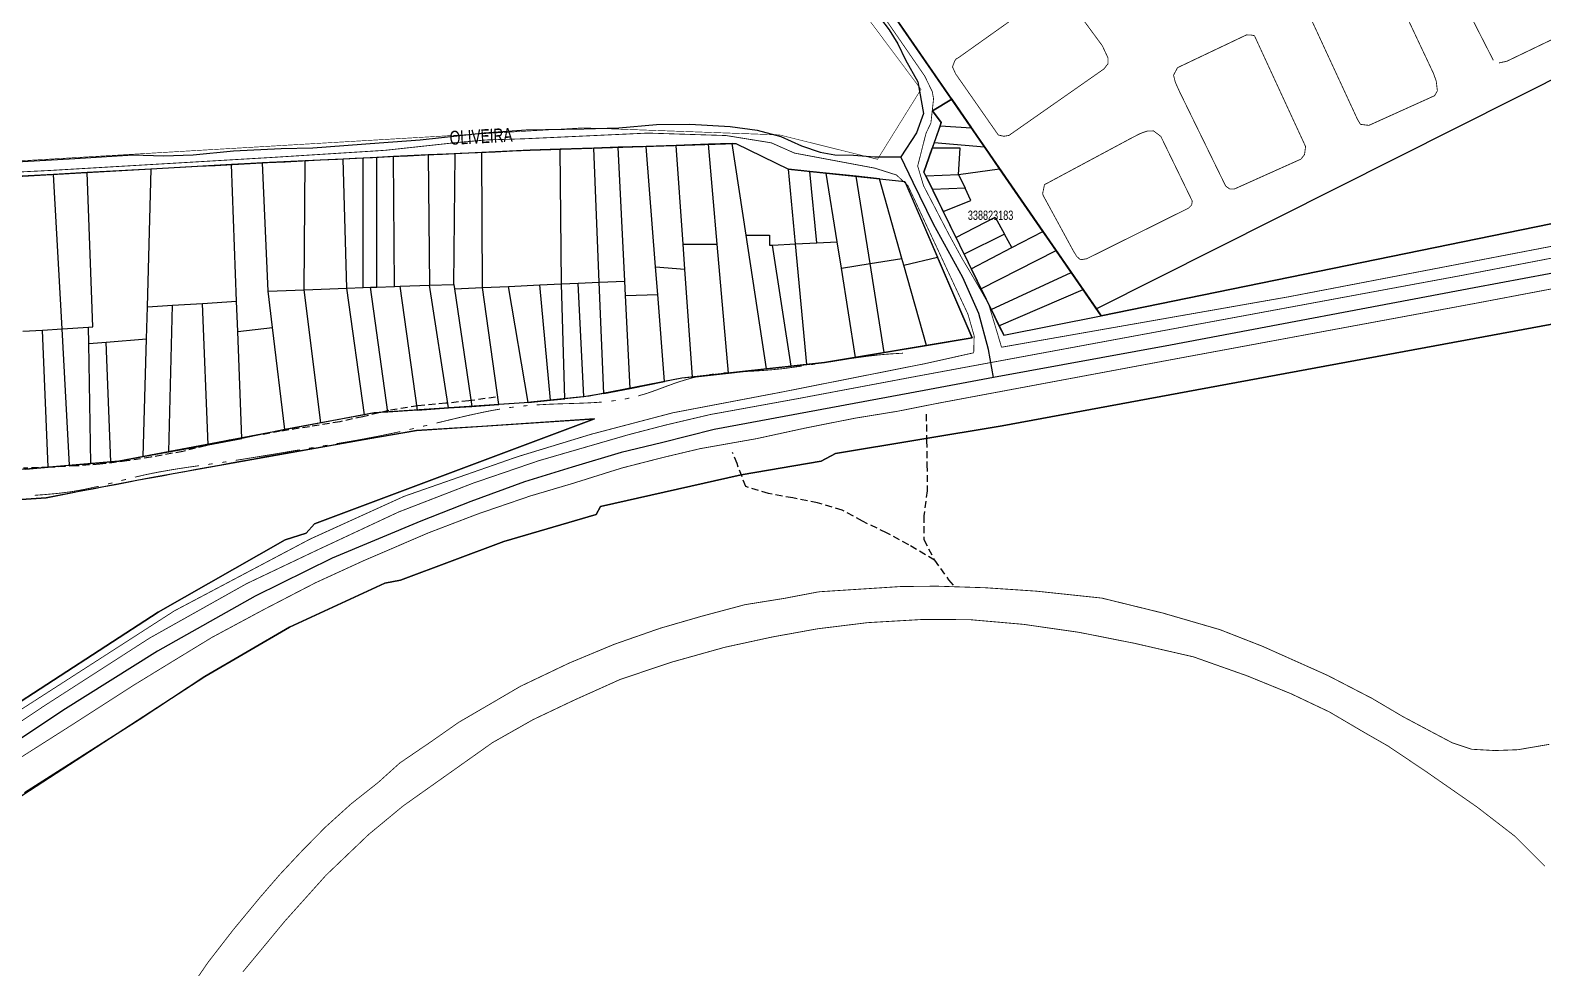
# Model space of a CAD drawing. Extents: x 204256 to 207861, y 4845615 to 4848347.
# Drawn here: x 206092 to 206417.8, y 4847430 to 4847632 of the extents above; entities that cross this region are included whole.
import ezdxf
from ezdxf.enums import TextEntityAlignment as Align

# ---------------------------------------------------------------- set-up
doc = ezdxf.new("R2010")
doc.units = 0
doc.header["$LTSCALE"] = 1.5
doc.header["$MEASUREMENT"] = 0
for name, pattern in [('PHANTOMX2', [5, 2.5, -0.5, 0.5, -0.5, 0.5, -0.5]), ('TRACO_05', [11, 7, -1, 0.5, -1, 0.5, -1]), ('TRACO_15', [3, 2, -1]), ('TRACO_25', [8, 3, -1, 1, -1, 1, -1])]:
    doc.linetypes.add(name, pattern=pattern)
for name, color, linetype in [('CD-MALHA-LOTES', 40, 'CONTINUOUS'), ('CD_TXT_QUADRA', 7, 'CONTINUOUS'), ('HD-VALAS-DRENOS', 170, 'TRACO_05'), ('LM-LIM-SETOR-FISCAL', 7, 'CONTINUOUS'), ('RU-QUADRAS', 210, 'CONTINUOUS'), ('SV-CAMINHO-TRILHA', 20, 'CONTINUOUS'), ('SV-EIXO-ROD-ESTR', 7, 'CONTINUOUS'), ('SV-EIXO-RUA-N-PAV', 6, 'CONTINUOUS'), ('SV-RUA-NAO-PAV-S-GUIA-C-GUIA', 7, 'PHANTOMX2'), ('SV-RUA-PAVIM-S-GUIA-C-GUIA', 7, 'CONTINUOUS'), ('SV-TXT-RUA-N-PAV-S-GUIA-C-GUIA', 7, 'CONTINUOUS')]:
    doc.layers.add(name, color=color, linetype=linetype)
doc.styles.add('ARIAL', font='ARIAL.TTF')
doc.linetypes.add('Limite', pattern='A,20,-3,[130,ltypeshp.shx,S=6.35,R=0,X=0,Y=0],-3,20', length=46)

msp = doc.modelspace()

# ---------------------------------------------------------------- linework, layer by layer
at = {"layer": 'CD-MALHA-LOTES', "linetype": 'Continuous'}
msp.add_line((206566.7, 4847695.26), (206321.62, 4847571.99), dxfattribs=at)
for points in [[(206617.9, 4847721.02), (206617.75, 4847721.33), (206549.11, 4847865.22), (206400.16, 4847762.91), (206257.91, 4847664.35), (206321.62, 4847571.99)], [(206321.62, 4847571.99), (206322.64, 4847570.5), (206500.54, 4847606.87), (206638.98, 4847676.27), (206621.88, 4847712.55)]]:
    msp.add_lwpolyline(points, dxfattribs=at)
at = {"layer": 'CD-MALHA-LOTES'}
for points in [[(206287.95, 4847611.39), (206288.21, 4847612.14), (206286.34, 4847614.68), (206290.47, 4847617.15), (206294.73, 4847610.96)], [(206287.95, 4847611.39), (206286.7, 4847607.8)], [(206287.95, 4847611.39), (206294.73, 4847610.96)], [(206297.54, 4847606.89), (206294.73, 4847610.96)], [(206206.16, 4847606.39), (206199.68, 4847606.18), (206189.3, 4847605.69)], [(206213.38, 4847606.63), (206206.16, 4847606.39)], [(206206.41, 4847577.35), (206206.16, 4847606.39)], [(206218.67, 4847606.8), (206213.38, 4847606.63)], [(206214.58, 4847577.72), (206213.38, 4847606.63)], [(206224.65, 4847607), (206218.67, 4847606.8)], [(206220.07, 4847577.97), (206218.67, 4847606.8)], [(206231.12, 4847607.21), (206224.65, 4847607)], [(206226.69, 4847581.03), (206224.65, 4847607)], [(206238.1, 4847607.44), (206231.12, 4847607.21)], [(206232.62, 4847585.94), (206231.12, 4847607.21)], [(206243.2, 4847607.6), (206238.1, 4847607.44)], [(206239.97, 4847585.94), (206238.1, 4847607.44)], [(206243.2, 4847607.6), (206244.01, 4847607.63), (206255.34, 4847602.09)], [(206246.19, 4847587.87), (206243.2, 4847607.6)], [(206284.87, 4847600.65), (206284.48, 4847601.46), (206286.27, 4847606.59)], [(206286.7, 4847607.8), (206286.27, 4847606.59)], [(206291.95, 4847600.92), (206292.28, 4847606.59), (206286.27, 4847606.59)], [(206286.7, 4847607.8), (206297.54, 4847606.89)], [(206300.79, 4847602.18), (206297.54, 4847606.89)], [(206135.38, 4847603.08), (206118.08, 4847602.12)], [(206142.02, 4847603.43), (206139.56, 4847603.31), (206135.38, 4847603.08)], [(206136.48, 4847573.63), (206135.38, 4847603.08)], [(206151.23, 4847603.87), (206142.02, 4847603.43)], [(206143.27, 4847575.83), (206142.02, 4847603.43)], [(206150.99, 4847576.11), (206151.23, 4847603.87)], [(206159.39, 4847604.26), (206151.23, 4847603.87)], [(206163.75, 4847604.47), (206159.39, 4847604.26)], [(206160.19, 4847576.44), (206159.39, 4847604.26)], [(206166.64, 4847604.61), (206163.75, 4847604.47)], [(206163.75, 4847576.57), (206163.75, 4847604.47)], [(206170.25, 4847604.78), (206166.64, 4847604.61)], [(206166.64, 4847576.67), (206166.64, 4847604.61)], [(206177.72, 4847605.14), (206170.25, 4847604.78)], [(206170.5, 4847576.81), (206170.25, 4847604.78)], [(206183.52, 4847605.41), (206177.72, 4847605.14)], [(206177.72, 4847605.14), (206178, 4847577.08)], [(206183.27, 4847577.27), (206183.52, 4847605.41)], [(206189.3, 4847605.69), (206183.52, 4847605.41)], [(206189.43, 4847576.58), (206189.3, 4847605.69)], [(206097.05, 4847600.95), (206088.87, 4847600.49)], [(206104.31, 4847601.35), (206097.05, 4847600.95)], [(206098.88, 4847567.69), (206097.05, 4847600.95)], [(206118.08, 4847602.12), (206104.31, 4847601.35)], [(206104.57, 4847568.05), (206105.53, 4847568.11), (206104.31, 4847601.35)], [(206117.25, 4847572.44), (206118.08, 4847602.12)], [(206259.92, 4847601.61), (206255.34, 4847602.09)], [(206256.83, 4847585.98), (206255.34, 4847602.09)], [(206263.46, 4847601.23), (206259.92, 4847601.61)], [(206261.39, 4847586.2), (206259.92, 4847601.61)], [(206269.92, 4847600.55), (206263.46, 4847601.23)], [(206265.81, 4847586.42), (206263.46, 4847601.23)], [(206274.91, 4847600.02), (206269.92, 4847600.55)], [(206272.89, 4847581.77), (206269.92, 4847600.55)], [(206274.91, 4847600.02), (206280.4, 4847599.44), (206287.41, 4847583.11)], [(206279.74, 4847582.86), (206274.91, 4847600.02)], [(206284.87, 4847600.65), (206291.95, 4847600.92)], [(206284.87, 4847600.65), (206286.31, 4847597.7)], [(206291.95, 4847600.92), (206300.79, 4847602.18)], [(206291.95, 4847600.92), (206293.35, 4847598)], [(206310.11, 4847588.67), (206300.79, 4847602.18)], [(206293.35, 4847598), (206286.31, 4847597.7)], [(206286.31, 4847597.7), (206288.62, 4847592.97)], [(206288.62, 4847592.97), (206294.62, 4847595.31), (206293.35, 4847598)], [(206288.62, 4847592.97), (206291.34, 4847587.39)], [(206291.34, 4847587.39), (206299.83, 4847591.71), (206301.81, 4847588.09)], [(206250.56, 4847559.04), (206246.19, 4847587.87)], [(206246.19, 4847587.87), (206251.22, 4847587.87), (206251.22, 4847585.7), (206251.87, 4847585.73)], [(206291.34, 4847587.39), (206293.12, 4847583.75)], [(206301.81, 4847588.09), (206293.12, 4847583.75)], [(206303.4, 4847585.18), (206301.81, 4847588.09)], [(206303.4, 4847585.18), (206310.11, 4847588.67)], [(206312.93, 4847584.58), (206310.11, 4847588.67)], [(206233, 4847580.55), (206232.62, 4847585.94)], [(206232.62, 4847585.94), (206239.97, 4847585.94)], [(206242.38, 4847558.13), (206239.97, 4847585.94)], [(206251.87, 4847585.73), (206256.83, 4847585.98)], [(206255.92, 4847559.64), (206251.87, 4847585.73)], [(206256.83, 4847585.98), (206261.39, 4847586.2)], [(206259.24, 4847560), (206256.83, 4847585.98)], [(206261.39, 4847586.2), (206265.81, 4847586.42)], [(206266.7, 4847580.78), (206265.81, 4847586.42)], [(206293.12, 4847583.75), (206294.64, 4847580.63)], [(206294.64, 4847580.63), (206303.4, 4847585.18)], [(206296.77, 4847576.27), (206312.93, 4847584.58)], [(206316.21, 4847579.82), (206312.93, 4847584.58)], [(206227.16, 4847575.1), (206226.69, 4847581.03)], [(206226.69, 4847581.03), (206233, 4847580.55)], [(206234.65, 4847557.27), (206233, 4847580.55)], [(206266.7, 4847580.78), (206272.89, 4847581.77)], [(206269.75, 4847561.54), (206266.7, 4847580.78)], [(206272.89, 4847581.77), (206279.74, 4847582.86)], [(206275.92, 4847562.57), (206272.89, 4847581.77)], [(206280.15, 4847581.38), (206279.74, 4847582.86)], [(206280.15, 4847581.38), (206287.41, 4847583.11)], [(206285.01, 4847564.09), (206280.15, 4847581.38)], [(206285.01, 4847564.09), (206294.86, 4847565.73), (206287.41, 4847583.11)], [(206294.64, 4847580.63), (206296.77, 4847576.27)], [(206171.69, 4847576.86), (206178, 4847577.08)], [(206178, 4847577.08), (206183.27, 4847577.27)], [(206182.13, 4847550.63), (206178, 4847577.08)], [(206183.27, 4847577.27), (206183.41, 4847576.31)], [(206194.99, 4847576.83), (206201.79, 4847577.14)], [(206201.79, 4847577.14), (206206.41, 4847577.35)], [(206204.07, 4847552.31), (206201.79, 4847577.14)], [(206206.41, 4847577.35), (206210.03, 4847577.52)], [(206207.15, 4847552.62), (206206.41, 4847577.35)], [(206210.03, 4847577.52), (206214.58, 4847577.72)], [(206211.23, 4847553.05), (206210.03, 4847577.52)], [(206214.58, 4847577.72), (206220.07, 4847577.97)], [(206215.58, 4847553.78), (206214.58, 4847577.72)], [(206220.22, 4847574.86), (206220.07, 4847577.97)], [(206298.94, 4847571.82), (206316.21, 4847579.82)], [(206318.75, 4847576.14), (206316.21, 4847579.82)], [(206449.36, 4847574.52), (206443.02, 4847573), (206301.35, 4847546.81), (206265.46, 4847540.8), (206262.34, 4847539.14), (206245.12, 4847536.24), (206214.83, 4847529.39), (206213.91, 4847527.65), (206193.99, 4847521.84), (206171.78, 4847513.54), (206168.42, 4847512.91), (206147.88, 4847503.37), (206129.62, 4847492.8), (206115.51, 4847483.46), (206090.82, 4847467.7)], [(206143.27, 4847575.83), (206150.99, 4847576.11)], [(206144.22, 4847567.99), (206143.27, 4847575.83)], [(206150.99, 4847576.11), (206160.19, 4847576.44)], [(206154.6, 4847547.4), (206150.99, 4847576.11)], [(206160.19, 4847576.44), (206163.75, 4847576.57)], [(206163.99, 4847549.13), (206160.19, 4847576.44)], [(206163.75, 4847576.57), (206165.33, 4847576.63)], [(206165.33, 4847576.63), (206166.64, 4847576.67)], [(206169.06, 4847549.75), (206165.33, 4847576.63)], [(206166.64, 4847576.67), (206170.5, 4847576.81)], [(206170.5, 4847576.81), (206171.69, 4847576.86)], [(206175.4, 4847550.18), (206171.69, 4847576.86)], [(206183.41, 4847576.31), (206189.43, 4847576.58)], [(206183.41, 4847576.31), (206187.14, 4847550.96)], [(206189.43, 4847576.58), (206194.99, 4847576.83)], [(206192.93, 4847551.35), (206189.43, 4847576.58)], [(206199.25, 4847551.81), (206194.99, 4847576.83)], [(206220.22, 4847574.86), (206227.16, 4847575.1)], [(206221.19, 4847554.86), (206220.22, 4847574.86)], [(206228.63, 4847556.3), (206227.16, 4847575.1)], [(206296.77, 4847576.27), (206298.94, 4847571.82)], [(206300.64, 4847568.34), (206318.75, 4847576.14)], [(206300.64, 4847568.34), (206301.7, 4847566.34), (206322.64, 4847570.5), (206318.75, 4847576.14)], [(206117.05, 4847565.5), (206117.25, 4847572.44)], [(206117.25, 4847572.44), (206122.66, 4847572.78)], [(206121.91, 4847541.16), (206122.66, 4847572.78)], [(206122.66, 4847572.78), (206129.1, 4847573.17)], [(206129.1, 4847573.17), (206136.48, 4847573.63)], [(206130.36, 4847542.7), (206129.1, 4847573.17)], [(206136.72, 4847567.13), (206136.48, 4847573.63)], [(206298.94, 4847571.82), (206300.64, 4847568.34)], [(206090.41, 4847567.15), (206094.67, 4847567.42)], [(206094.67, 4847567.42), (206098.88, 4847567.69)], [(206095.9, 4847537.88), (206094.67, 4847567.42)], [(206098.88, 4847567.69), (206104.57, 4847568.05)], [(206100.49, 4847538.27), (206098.88, 4847567.69)], [(206104.62, 4847564.54), (206104.57, 4847568.05)], [(206136.72, 4847567.13), (206144.22, 4847567.99)], [(206146.88, 4847545.97), (206144.22, 4847567.99)], [(206104.62, 4847564.54), (206108.4, 4847564.83)], [(206105.05, 4847538.67), (206104.62, 4847564.54)], [(206108.4, 4847564.83), (206117.05, 4847565.5)], [(206109.4, 4847539.04), (206108.4, 4847564.83)], [(206116.34, 4847540.14), (206117.05, 4847565.5)], [(206137.58, 4847544.02), (206136.72, 4847567.13)], [(206275.92, 4847562.57), (206285.01, 4847564.09)], [(206259.24, 4847560), (206263.05, 4847560.43), (206269.75, 4847561.54)], [(206269.75, 4847561.54), (206275.92, 4847562.57)], [(206234.65, 4847557.27), (206242.38, 4847558.13)], [(206242.38, 4847558.13), (206250.56, 4847559.04)], [(206250.56, 4847559.04), (206255.92, 4847559.64)], [(206255.92, 4847559.64), (206259.24, 4847560)], [(206215.58, 4847553.78), (206221.19, 4847554.86)], [(206221.19, 4847554.86), (206228.63, 4847556.3)], [(206234.65, 4847557.27), (206232.37, 4847557.02), (206228.63, 4847556.3)], [(206182.13, 4847550.63), (206187.14, 4847550.96)], [(206187.14, 4847550.96), (206192.93, 4847551.35)], [(206199.25, 4847551.81), (206198.4, 4847551.72), (206192.93, 4847551.35)], [(206199.25, 4847551.81), (206204.07, 4847552.31)], [(206204.07, 4847552.31), (206207.15, 4847552.62)], [(206211.23, 4847553.05), (206207.15, 4847552.62)], [(206215.58, 4847553.78), (206211.23, 4847553.05)], [(206071.04, 4847475.08), (206074.4, 4847477.36), (206119.59, 4847506.65), (206146.95, 4847522.22), (206151.43, 4847523.64), (206153.26, 4847525.68), (206213.51, 4847548.26), (206189.28, 4847546.63), (206175.18, 4847545.77), (206117.98, 4847535.6), (206095.48, 4847531.3), (206050.5, 4847528.25), (206027.09, 4847530.69), (206025.92, 4847530.68)], [(206163.99, 4847549.13), (206154.6, 4847547.4)], [(206169.06, 4847549.75), (206166.11, 4847549.55), (206163.99, 4847549.13)], [(206175.4, 4847550.18), (206169.06, 4847549.75)], [(206175.4, 4847550.18), (206182.13, 4847550.63)], [(206146.88, 4847545.97), (206137.58, 4847544.02)], [(206154.6, 4847547.4), (206146.88, 4847545.97)], [(206121.91, 4847541.16), (206130.36, 4847542.7)], [(206130.36, 4847542.7), (206137.58, 4847544.02)], [(206095.9, 4847537.88), (206100.49, 4847538.27)], [(206100.49, 4847538.27), (206105.05, 4847538.67)], [(206105.05, 4847538.67), (206109.4, 4847539.04)], [(206109.4, 4847539.04), (206111.1, 4847539.19), (206116.34, 4847540.14)], [(206116.34, 4847540.14), (206121.91, 4847541.16)], [(206091.08, 4847537.46), (206095.9, 4847537.88)]]:
    msp.add_lwpolyline(points, dxfattribs=at)
at = {"layer": 'HD-VALAS-DRENOS', "const_width": 0.18}
for points in [[(206266.56, 4847560.96), (206266.09, 4847560.88)], [(206267.08, 4847561.04), (206266.56, 4847560.96)], [(206269.53, 4847561.4), (206267.08, 4847561.04)], [(206270.04, 4847561.47), (206269.53, 4847561.4)], [(206272.5, 4847561.8), (206270.04, 4847561.47)], [(206273.02, 4847561.86), (206272.5, 4847561.8)], [(206273.99, 4847561.97), (206273.02, 4847561.86)], [(206274.01, 4847561.98), (206273.99, 4847561.97)], [(206275.48, 4847562.13), (206274.01, 4847561.98)], [(206276, 4847562.17), (206275.48, 4847562.13)], [(206276.98, 4847562.25), (206276, 4847562.17)], [(206277, 4847562.26), (206276.98, 4847562.25)], [(206278.48, 4847562.35), (206277, 4847562.26)], [(206278.99, 4847562.38), (206278.48, 4847562.35)], [(206279.99, 4847562.43), (206278.99, 4847562.38)], [(206236.3, 4847557.49), (206235.33, 4847557.28)], [(206239.27, 4847557.95), (206238.28, 4847557.81)], [(206241.39, 4847558.18), (206241.25, 4847558.17)], [(206242.25, 4847558.25), (206241.39, 4847558.18)], [(206244.39, 4847558.39), (206244.25, 4847558.38)], [(206245.25, 4847558.44), (206244.39, 4847558.39)], [(206245.9, 4847558.47), (206245.25, 4847558.44)], [(206246.24, 4847558.49), (206245.9, 4847558.47)], [(206247.41, 4847558.55), (206246.24, 4847558.49)], [(206248.24, 4847558.6), (206247.41, 4847558.55)], [(206248.91, 4847558.64), (206248.24, 4847558.6)], [(206249.24, 4847558.66), (206248.91, 4847558.64)], [(206250.46, 4847558.75), (206249.24, 4847558.66)], [(206251.23, 4847558.82), (206250.46, 4847558.75)], [(206251.96, 4847558.88), (206251.23, 4847558.82)], [(206252.23, 4847558.91), (206251.96, 4847558.88)], [(206253.45, 4847559.03), (206252.23, 4847558.91)], [(206254.22, 4847559.12), (206253.45, 4847559.03)], [(206254.94, 4847559.21), (206254.22, 4847559.12)], [(206255.21, 4847559.25), (206254.94, 4847559.21)], [(206257.92, 4847559.61), (206255.21, 4847559.25)], [(206258.18, 4847559.65), (206257.92, 4847559.61)], [(206260.88, 4847560.06), (206260.16, 4847559.95)], [(206261.15, 4847560.1), (206260.88, 4847560.06)], [(206263.6, 4847560.49), (206263.12, 4847560.41)], [(206264.11, 4847560.57), (206263.6, 4847560.49)], [(206226.16, 4847554.24), (206224.9, 4847553.8)], [(206226.79, 4847554.47), (206226.16, 4847554.24)], [(206227.57, 4847554.75), (206226.79, 4847554.47)], [(206227.73, 4847554.81), (206227.57, 4847554.75)], [(206228.98, 4847555.28), (206227.73, 4847554.81)], [(206229.6, 4847555.5), (206228.98, 4847555.28)], [(206230.4, 4847555.8), (206229.6, 4847555.5)], [(206230.54, 4847555.85), (206230.4, 4847555.8)], [(206231.81, 4847556.29), (206230.54, 4847555.85)], [(206232.44, 4847556.48), (206231.81, 4847556.29)], [(206234.68, 4847557.14), (206232.44, 4847556.48)], [(206235.33, 4847557.28), (206234.68, 4847557.14)], [(206199.13, 4847551.13), (206198.13, 4847551.05)], [(206203.77, 4847551.43), (206201.12, 4847551.29)], [(206204.12, 4847551.44), (206203.77, 4847551.43)], [(206205.27, 4847551.49), (206204.12, 4847551.44)], [(206206.12, 4847551.52), (206205.27, 4847551.49)], [(206206.78, 4847551.54), (206206.12, 4847551.52)], [(206207.12, 4847551.55), (206206.78, 4847551.54)], [(206208.28, 4847551.58), (206207.12, 4847551.55)], [(206209.12, 4847551.61), (206208.28, 4847551.58)], [(206210.41, 4847551.65), (206209.12, 4847551.61)], [(206211.11, 4847551.68), (206210.41, 4847551.65)], [(206211.92, 4847551.71), (206211.11, 4847551.68)], [(206212.11, 4847551.72), (206211.92, 4847551.71)], [(206213.43, 4847551.79), (206212.11, 4847551.72)], [(206214.11, 4847551.83), (206213.43, 4847551.79)], [(206214.93, 4847551.89), (206214.11, 4847551.83)], [(206215.11, 4847551.9), (206214.93, 4847551.89)], [(206218.09, 4847552.24), (206217.1, 4847552.11)], [(206221.04, 4847552.76), (206220.06, 4847552.55)], [(206224.74, 4847553.75), (206222.98, 4847553.23)], [(206224.9, 4847553.8), (206224.74, 4847553.75)], [(206180.64, 4847547.65), (206179.51, 4847547.38)], [(206181.45, 4847547.85), (206180.64, 4847547.65)], [(206182.1, 4847548), (206181.45, 4847547.85)], [(206182.42, 4847548.08), (206182.1, 4847548)], [(206183.63, 4847548.37), (206182.42, 4847548.08)], [(206184.37, 4847548.55), (206183.63, 4847548.37)], [(206185.09, 4847548.72), (206184.37, 4847548.55)], [(206185.34, 4847548.78), (206185.09, 4847548.72)], [(206186.56, 4847549.06), (206185.34, 4847548.78)], [(206187.29, 4847549.22), (206186.56, 4847549.06)], [(206188.02, 4847549.38), (206187.29, 4847549.22)], [(206188.27, 4847549.43), (206188.02, 4847549.38)], [(206189.49, 4847549.7), (206188.27, 4847549.43)], [(206190.23, 4847549.84), (206189.49, 4847549.7)], [(206190.97, 4847549.99), (206190.23, 4847549.84)], [(206191.21, 4847550.04), (206190.97, 4847549.99)], [(206192.44, 4847550.26), (206191.21, 4847550.04)], [(206193.18, 4847550.38), (206192.44, 4847550.26)], [(206195.4, 4847550.73), (206195.15, 4847550.7)], [(206196.15, 4847550.82), (206195.4, 4847550.73)], [(206166.36, 4847544.43), (206163.88, 4847543.96)], [(206166.83, 4847544.52), (206166.36, 4847544.43)], [(206169.3, 4847545.02), (206166.83, 4847544.52)], [(206169.77, 4847545.12), (206169.3, 4847545.02)], [(206171.72, 4847545.54), (206169.77, 4847545.12)], [(206174.65, 4847546.21), (206173.67, 4847545.99)], [(206177.56, 4847546.91), (206176.59, 4847546.68)], [(206147.54, 4847541.19), (206146.13, 4847540.95)], [(206148.11, 4847541.29), (206147.54, 4847541.19)], [(206149.02, 4847541.44), (206148.11, 4847541.29)], [(206149.09, 4847541.45), (206149.02, 4847541.44)], [(206150.08, 4847541.62), (206149.09, 4847541.45)], [(206153.04, 4847542.11), (206152.05, 4847541.95)], [(206156, 4847542.6), (206155.01, 4847542.44)], [(206158.98, 4847543.1), (206157.97, 4847542.93)], [(206159.94, 4847543.26), (206158.98, 4847543.1)], [(206160.46, 4847543.35), (206159.94, 4847543.26)], [(206160.93, 4847543.43), (206160.46, 4847543.35)], [(206161.94, 4847543.61), (206160.93, 4847543.43)], [(206162.9, 4847543.78), (206161.94, 4847543.61)], [(206163.41, 4847543.87), (206162.9, 4847543.78)], [(206163.88, 4847543.96), (206163.41, 4847543.87)], [(206126.37, 4847537.91), (206125.73, 4847537.82)], [(206127.22, 4847538.03), (206126.37, 4847537.91)], [(206127.36, 4847538.05), (206127.22, 4847538.03)], [(206128.35, 4847538.19), (206127.36, 4847538.05)], [(206131.32, 4847538.61), (206130.33, 4847538.47)], [(206134.22, 4847539.03), (206133.3, 4847538.9)], [(206134.29, 4847539.04), (206134.22, 4847539.03)], [(206137.18, 4847539.49), (206136.26, 4847539.35)], [(206137.25, 4847539.5), (206137.18, 4847539.49)], [(206140.14, 4847539.96), (206137.25, 4847539.5)], [(206140.21, 4847539.97), (206140.14, 4847539.96)], [(206143.1, 4847540.45), (206140.21, 4847539.97)], [(206143.17, 4847540.46), (206143.1, 4847540.45)], [(206146.06, 4847540.94), (206143.17, 4847540.46)], [(206146.13, 4847540.95), (206146.06, 4847540.94)], [(206112.39, 4847535.18), (206111.66, 4847534.99)], [(206112.63, 4847535.24), (206112.39, 4847535.18)], [(206115.31, 4847535.89), (206114.57, 4847535.72)], [(206115.55, 4847535.95), (206115.31, 4847535.89)], [(206116.87, 4847536.25), (206115.55, 4847535.95)], [(206117.5, 4847536.38), (206116.87, 4847536.25)], [(206118.34, 4847536.56), (206117.5, 4847536.38)], [(206118.48, 4847536.58), (206118.34, 4847536.56)], [(206119.81, 4847536.84), (206118.48, 4847536.58)], [(206120.44, 4847536.95), (206119.81, 4847536.84)], [(206122.77, 4847537.36), (206120.44, 4847536.95)], [(206123.4, 4847537.46), (206122.77, 4847537.36)], [(206124.25, 4847537.59), (206123.4, 4847537.46)], [(206124.39, 4847537.61), (206124.25, 4847537.59)], [(206125.73, 4847537.82), (206124.39, 4847537.61)], [(206093.58, 4847531.85), (206092.97, 4847531.81)], [(206093.97, 4847531.88), (206093.58, 4847531.85)], [(206095.08, 4847531.96), (206093.97, 4847531.88)], [(206095.96, 4847532.04), (206095.08, 4847531.96)], [(206098.06, 4847532.23), (206095.96, 4847532.04)], [(206098.95, 4847532.34), (206098.06, 4847532.23)], [(206101.03, 4847532.61), (206098.95, 4847532.34)], [(206101.92, 4847532.77), (206101.03, 4847532.61)], [(206103.63, 4847533.07), (206101.92, 4847532.77)], [(206103.88, 4847533.13), (206103.63, 4847533.07)], [(206106.56, 4847533.71), (206103.88, 4847533.13)], [(206106.81, 4847533.78), (206106.56, 4847533.71)], [(206109.48, 4847534.43), (206108.76, 4847534.25)], [(206109.73, 4847534.5), (206109.48, 4847534.43)]]:
    msp.add_lwpolyline(points, dxfattribs=at)
at = {"layer": 'LM-LIM-SETOR-FISCAL', "linetype": 'Limite', "ltscale": 0.1, "const_width": 0.13, "flags": 128}
msp.add_lwpolyline([(204255.91, 4845774.54), (204446.84, 4845974), (204535.1, 4846039.96), (204560.77, 4846069.41), (204570.54, 4846097.54), (204632.4, 4846153.82), (204654.94, 4846153.05), (205078.23, 4846433.21), (204983.84, 4846565.04), (204273.38, 4846554.21), (204347.03, 4846594.12), (204378.32, 4846626.2), (204398.13, 4846660.67), (204526.98, 4846971.03), (204438.64, 4847114.19), (204402.08, 4847237.98), (204373.18, 4847447.79), (204373.2, 4847552.6), (204365.79, 4847552.5), (205446.22, 4847576.17), (205460.3, 4847496.97), (205556.14, 4847515.7), (205660.88, 4847539.89), (205654.63, 4847591.47), (205807.66, 4847598.84), (205876.3, 4847605.11), (205880.92, 4847594.37), (205947.96, 4847607.22), (205959.47, 4847609.16), (205968.56, 4847603.73), (205972.79, 4847599.34), (206017.95, 4847599.66), (206211.07, 4847610.99), (206253.35, 4847609.47), (206274.49, 4847604.21), (206283.85, 4847619.28), (206186.17, 4847750.07), (206524.96, 4848001.52), (206519.68, 4848013.26), (206960.49, 4848346.74), (206966.87, 4848336.83), (206987.16, 4848307.84), (207005.71, 4848281.99), (207017.4, 4848267.11), (206974.73, 4848235.13), (206955.48, 4848219.86), (206950.26, 4848216.07), (206955.58, 4848209.27), (206959.42, 4848202.77), (206982.67, 4848172.12), (206995.35, 4848155.22), (207005.92, 4848142.54), (207020.41, 4848120.82), (207031.95, 4848105.77), (207060.87, 4848065.4), (207066.5, 4848058.01), (207069.11, 4848053.33), (207069.26, 4848049.8), (207069.37, 4848045.04), (207075.04, 4848034.33), (207087.01, 4848019.05), (207090.77, 4848014.03), (207100.06, 4848001.48), (207111.59, 4847986.15), (207126.09, 4847965.9), (207130.37, 4847960.22), (207134.22, 4847955.66), (207145.03, 4847940.16), (207159.13, 4847921.36), (207169.47, 4847906.92), (207186.34, 4847883.83), (207193.03, 4847885.67), (207202.51, 4847892.47), (207242.67, 4847921.29), (207248.23, 4847915.4), (207260.72, 4847896.98), (207285.87, 4847860.83), (207310.76, 4847826.26), (207315.6, 4847819.35), (207328.91, 4847799.72), (207333.8, 4847793.43), (207340.01, 4847785.42), (207350.49, 4847771.92), (207365.1, 4847750.55), (207367.63, 4847745.51), (207368.81, 4847743.14), (207390.62, 4847713.26), (207400.06, 4847698.96), (207410.24, 4847685.38), (207427.79, 4847661.69), (207431.06, 4847656.73), (207440.44, 4847642.51), (207457.67, 4847619.01), (207463.75, 4847610.71), (207498.88, 4847562.81), (207506.17, 4847553.18), (207511.91, 4847545.61), (207531.85, 4847519.47), (207540.14, 4847507.78), (207556.36, 4847486.66), (207571.87, 4847465.34), (207564.83, 4847458.43), (207551.89, 4847445.71), (207534.74, 4847428.33), (207518.94, 4847409.14), (207499.11, 4847384.81), (207498.17, 4847383.65), (207496.47, 4847381.56), (207486.15, 4847368.88), (207482.26, 4847364.11), (207477.47, 4847358.01), (207465.6, 4847339.64), (207465.56, 4847339.57), (207453.37, 4847317.61), (207438.93, 4847286.56), (207430.8, 4847269.09), (207410.93, 4847225.64), (207406.21, 4847217.15), (207396.71, 4847200.13), (207391.02, 4847192.25), (207379.11, 4847175.75), (207360.52, 4847152.72), (207355.52, 4847146.52), (207336.47, 4847121.03), (207323.47, 4847103.64), (207318.06, 4847094.89), (207310.15, 4847082.08), (207305.19, 4847073.38), (207304.65, 4847072.43), (207303.79, 4847070.78), (207287.7, 4847039.93), (207271.61, 4847010.96), (207261.28, 4846991.91), (207237.73, 4846950.07), (207236, 4846947.01), (207246.02, 4846928.73), (207251.02, 4846918.92), (207261.83, 4846899.5), (207265.63, 4846893.3), (207284.85, 4846863.07), (207289.66, 4846855.66), (207307.47, 4846827.84), (207314.88, 4846816.63), (207320.06, 4846808.15), (207332.53, 4846791.25), (207339.11, 4846782.58), (207345.12, 4846773.87), (207348.76, 4846768.8), (207357.76, 4846756.36), (207363.08, 4846749.04), (207366.95, 4846743.73), (207375.37, 4846734.54), (207383.22, 4846728.41), (207384.7, 4846727.73), (207392.17, 4846724.3), (207394.9, 4846723.05), (207402.49, 4846720.73), (207417.51, 4846716.14), (207437.03, 4846709.56), (207455.89, 4846703.64), (207460.62, 4846701.8), (207464.4, 4846700.29), (207467.39, 4846699.09), (207481.11, 4846693.55), (207488.13, 4846690.92), (207492.95, 4846689.16), (207510.17, 4846679.84), (207529.47, 4846668.22), (207543.72, 4846659.45), (207561.49, 4846646.95), (207570.84, 4846639.98), (207577.05, 4846635.29), (207586.86, 4846628.1), (207606.11, 4846612.63), (207623.66, 4846599.69), (207639.45, 4846588.94), (207662.08, 4846572.67), (207671.27, 4846565.58), (207685.28, 4846561.61), (207697.24, 4846558.13), (207709.78, 4846554.65), (207731.23, 4846549.14), (207735.6, 4846547.91), (207745.02, 4846545.25), (207762.81, 4846541.24), (207775.65, 4846538.39), (207787.75, 4846535.54), (207783.77, 4846513.63), (207781.5, 4846502.37), (207779.56, 4846492.81), (207778.5, 4846480), (207783.13, 4846476.08), (207788.36, 4846474.34), (207788.71, 4846474.22), (207798.97, 4846471.45), (207842.08, 4846460.36), (207844.37, 4846459.93), (207847.21, 4846459.39), (207851.95, 4846457.87), (207854.6, 4846457.02), (207858.96, 4846455.96), (207860.74, 4846451.34), (207859.67, 4846437.09), (207856.83, 4846420), (207854.33, 4846403.63), (207846.53, 4846396.15), (207836.81, 4846356.4), (207833.21, 4846341.98), (207827.16, 4846317.88), (207806.6, 4846238.03), (207795.3, 4846194.29), (207792.57, 4846183.36), (207787.76, 4846165.39), (207754.01, 4846025.3), (207739.36, 4845961), (207739.21, 4845960.34), (207737.77, 4845953.31), (207733.28, 4845938.2), (207726.95, 4845910.14), (207723, 4845891.36), (207741.21, 4845886.65), (207760.55, 4845879.79), (207773.24, 4845875.33), (207781.18, 4845873.09), (207785.9, 4845871.77), (207797.77, 4845868.36), (207799.24, 4845867.93), (207814.84, 4845863.98), (207831.48, 4845857.74), (207850.72, 4845850.88), (207842.01, 4845830.09), (207833.57, 4845800.72), (207825.14, 4845777.91), (207814.83, 4845746.81), (207813.3, 4845742.3), (207812.54, 4845740.05), (207809.34, 4845729.53), (207804.2, 4845714.63), (207791.7, 4845677.75), (207783.5, 4845679.57), (207766.81, 4845685.02), (207754.43, 4845688.82), (207739.64, 4845691.3), (207722.13, 4845693.94), (207717.1, 4845694.68), (207690.08, 4845700.62), (207680.08, 4845702.89), (207670.03, 4845704.98), (207667.81, 4845700.16), (207660.99, 4845676.98), (207660.54, 4845673.8), (207657.39, 4845659.57), (207656.59, 4845656.53), (207655.95, 4845653.98), (207650.56, 4845639.59), (207647.27, 4845633.02), (207644.17, 4845622.85), (207641.37, 4845615.1), (207618.1, 4845615.4), (207601.33, 4845615.86), (207592.93, 4845615.82), (207543.69, 4845617.43), (207493.78, 4845618.83), (207471.28, 4845620.61), (207442.67, 4845621.38), (207409.05, 4845621.45), (207395.8, 4845621.64), (207345.61, 4845622.76), (207297.34, 4845623.66), (207294.87, 4845656.58), (207289.29, 4845728.51), (207262.54, 4845726.7), (207256.04, 4845726.92), (207223.17, 4845727.38), (207195.16, 4845729.67), (207135.61, 4845730.44), (207094.04, 4845731.93), (207071.52, 4845732.83), (207036.85, 4845734.18), (207004.87, 4845734.18), (206995.29, 4845734.45), (206955.41, 4845735.22), (205304.22, 4845806.54), (205065.89, 4845798.29), (204762.24, 4845774.02), (204255.91, 4845774.54)], close=True, dxfattribs=at)
at = {"layer": 'RU-QUADRAS', "color": 6, "linetype": 'Continuous'}
msp.add_lwpolyline([(206257.91, 4847664.35, -0.002029), (206549.11, 4847865.22), (206638.98, 4847676.27), (206500.54, 4847606.87), (206322.64, 4847570.5)], format="xyb", close=True, dxfattribs=at)
msp.add_lwpolyline([(206052.37, 4847442.54), (206129.62, 4847492.8), (206147.88, 4847503.37), (206168.42, 4847512.91), (206171.78, 4847513.54), (206193.99, 4847521.84), (206213.91, 4847527.65), (206214.83, 4847529.39), (206245.12, 4847536.24), (206262.34, 4847539.14), (206265.46, 4847540.8), (206301.35, 4847546.81), (206443.02, 4847573), (206510.64, 4847589.22), (206550.07, 4847605.81), (206652.06, 4847657.72), (206724.99, 4847499.17), (206756.72, 4847431.73), (206776.95, 4847390.13), (206919.83, 4847081.46), (206986.84, 4846938.37)], dxfattribs=at)
msp.add_lwpolyline([(206322.64, 4847570.5), (206290.47, 4847617.15), (206286.34, 4847614.68), (206288.21, 4847612.14), (206284.48, 4847601.46), (206301.7, 4847566.34)], close=True, dxfattribs=at)
for points in [[(206079.08, 4847599.94, -0.003981), (206199.68, 4847606.18), (206244.01, 4847607.63), (206255.34, 4847602.09), (206280.4, 4847599.44), (206294.86, 4847565.73), (206263.05, 4847560.43), (206232.37, 4847557.02), (206212.37, 4847553.16), (206198.4, 4847551.72), (206166.11, 4847549.55), (206111.1, 4847539.19), (206069.17, 4847535.57)], [(206050.5, 4847528.25), (206095.48, 4847531.3, -0.006438), (206175.18, 4847545.77), (206213.51, 4847548.26), (206153.26, 4847525.68), (206151.43, 4847523.64), (206146.95, 4847522.22), (206119.59, 4847506.65), (206074.4, 4847477.36)]]:
    msp.add_lwpolyline(points, format="xyb", dxfattribs=at)
at = {"layer": 'SV-CAMINHO-TRILHA', "linetype": 'TRACO_15', "ltscale": 0.5}
for points in [[(206192.25, 4847552.96), (206186.5, 4847552.16), (206181.51, 4847551.63), (206175.51, 4847551.09), (206169.27, 4847550.08), (206163.63, 4847548.74), (206158.69, 4847547.66), (206152.15, 4847546.6), (206145.86, 4847545.6), (206140.32, 4847544.61), (206134.88, 4847543.67), (206129.8, 4847542.49), (206124.86, 4847541.25), (206118.02, 4847540.04), (206112.83, 4847539.21), (206107.03, 4847538.51), (206101.88, 4847538.13), (206096.03, 4847537.84), (206090.58, 4847537.65)], [(206284.97, 4847549.29), (206285.06, 4847543.59), (206285.14, 4847538.43), (206285.18, 4847532.81), (206284.47, 4847527.38), (206284.45, 4847522.27), (206286.77, 4847517.86), (206289.8, 4847513.62), (206291.05, 4847512.11)], [(206286.77, 4847517.86), (206281.22, 4847521.11), (206276.42, 4847523.74), (206271.27, 4847526.22), (206266.88, 4847528.61), (206261.6, 4847530.18), (206256.22, 4847531.25), (206251, 4847532.17), (206246.12, 4847533.7), (206244.24, 4847538.63), (206243.26, 4847541.07)]]:
    msp.add_lwpolyline(points, dxfattribs=at)
at = {"layer": 'SV-EIXO-ROD-ESTR'}
msp.add_lwpolyline([(206462.19, 4847587.58), (206402.97, 4847576.53), (206337.57, 4847564.16), (206299.45, 4847557.16), (206284.54, 4847554.42), (206239.28, 4847546), (206227.96, 4847543.1), (206219.28, 4847541), (206208.75, 4847537.84), (206198.49, 4847534.68), (206186.91, 4847530.47), (206176.12, 4847526.26), (206157.04, 4847518.23), (206140.46, 4847510.07), (206119.4, 4847498.23), (206099.04, 4847485.42), (206081.89, 4847474.05)], dxfattribs=at)
at = {"layer": 'SV-EIXO-RUA-N-PAV'}
for points in [[(206185.4, 4847749), (206193.99, 4847739.68), (206204.11, 4847727.22), (206215.01, 4847714.24), (206228, 4847697.36), (206239.16, 4847681.26), (206248.76, 4847668.8), (206250.87, 4847665.82), (206255, 4847659.98), (206259.41, 4847653.49), (206268.55, 4847643.01), (206272.75, 4847637.65), (206277.02, 4847632.11), (206278.84, 4847629.1), (206280.49, 4847625.63), (206283.14, 4847620.91), (206284.36, 4847614.09), (206282.89, 4847609.94), (206279.51, 4847604.77)], [(206082.78, 4847603.28), (206101.6, 4847604.38), (206114.16, 4847605.16), (206120.74, 4847604.99), (206127.14, 4847605.18), (206135.8, 4847606.02), (206146.07, 4847606.54), (206152.86, 4847606.65), (206167.15, 4847607.76), (206175.99, 4847608.4), (206189.81, 4847609.91), (206198.8, 4847610.58), (206211.25, 4847610.81), (206218.81, 4847610.99), (206226.87, 4847611.74), (206234.09, 4847611.8), (206242.76, 4847611.28), (206248.54, 4847610.48), (206253.65, 4847609.11), (206258.12, 4847607.1), (206262.13, 4847605.74), (206265.32, 4847605.19), (206269.34, 4847605.1), (206273.93, 4847604.73), (206279.51, 4847604.77)], [(206299.45, 4847557.16), (206298.36, 4847563.25), (206296.29, 4847570.97), (206292.88, 4847578.76), (206286.55, 4847590.21), (206282.16, 4847599.23), (206279.51, 4847604.77)]]:
    msp.add_lwpolyline(points, dxfattribs=at)
at = {"layer": 'SV-RUA-NAO-PAV-S-GUIA-C-GUIA', "linetype": 'TRACO_25', "const_width": 0.18, "flags": 128}
for points in [[(206301.2, 4847563.72), (206299.71, 4847568.71), (206298.44, 4847572.95), (206296.79, 4847575.89), (206294.68, 4847579.51), (206292.67, 4847582.89), (206289.79, 4847588.16), (206284.41, 4847598.51), (206283.14, 4847602.76), (206284.93, 4847609.81), (206285.99, 4847612.03), (206286.56, 4847617.26), (206286.28, 4847618.81), (206284.63, 4847622.19), (206269.76, 4847643.78), (206256.75, 4847661.73), (206256.11, 4847664.38), (206256.77, 4847666.8), (206269.69, 4847675.78), (206325.25, 4847712.48), (206397.61, 4847763.09), (206493.3, 4847828.81), (206530.27, 4847854.5), (206547.75, 4847866.65), (206551.04, 4847867.2), (206558.3, 4847867.51), (206565, 4847867.57), (206569.61, 4847867.59)], [(206648.05, 4847673.54), (206585, 4847641.66), (206527.55, 4847613.41), (206514.84, 4847606.98), (206508.82, 4847604.38), (206504.69, 4847602.81), (206495.33, 4847600), (206362.99, 4847574.58), (206301.2, 4847563.72)], [(205978.28, 4847597.27), (205978.57, 4847594.66), (205999.15, 4847596.85), (206004.04, 4847597.96), (206037.37, 4847598.91), (206096.19, 4847601.8), (206144.05, 4847604.61), (206168.48, 4847606.15), (206183.27, 4847607.76), (206190.2, 4847608.38), (206198.36, 4847608.63), (206225.01, 4847609.86), (206241.89, 4847609.33), (206251.62, 4847607.76), (206256.61, 4847605.55), (206273.89, 4847602.31), (206278.57, 4847600.83), (206281.06, 4847598.51), (206293.97, 4847570.82), (206295.3, 4847566.18), (206295.21, 4847562.52)], [(206295.21, 4847562.52), (206284.77, 4847560.19), (206254.05, 4847554.09), (206230.45, 4847549.6), (206212.8, 4847544.96), (206197.01, 4847540.14), (206172.52, 4847531.58), (206152.3, 4847522.38), (206123.07, 4847506.91), (206084.18, 4847481.87), (206018, 4847438.83), (206005.73, 4847430.89)]]:
    msp.add_lwpolyline(points, dxfattribs=at)
at = {"layer": 'SV-RUA-PAVIM-S-GUIA-C-GUIA', "const_width": 0.18}
for points in [[(206407.11, 4847625.54), (206395.53, 4847648.23)], [(206423.39, 4847631.77), (206410.02, 4847625.34)], [(206410.02, 4847625.34), (206408.3, 4847624.97)], [(206476.66, 4847593.89), (206400.26, 4847579.18)], [(206403.76, 4847573.27), (206462.89, 4847584.49)], [(206400.26, 4847579.18), (206282.93, 4847557.46)], [(206337.78, 4847561.04), (206403.76, 4847573.27)], [(206287.88, 4847551.72), (206337.78, 4847561.04)], [(206282.93, 4847557.46), (206257.28, 4847552.63)], [(206257.28, 4847552.63), (206238.51, 4847549.22)], [(206278.8, 4847549.92), (206287.88, 4847551.72)], [(206238.51, 4847549.22), (206228.74, 4847546.92)], [(206259.13, 4847546.34), (206269.61, 4847548.42)], [(206269.61, 4847548.42), (206278.8, 4847549.92)], [(206220.91, 4847544.88), (206211.94, 4847542.28)], [(206228.74, 4847546.92), (206220.91, 4847544.88)], [(206248.46, 4847544.02), (206259.13, 4847546.34)], [(206211.94, 4847542.28), (206201.53, 4847539.26)], [(206228.4, 4847539.99), (206236.33, 4847541.87)], [(206236.33, 4847541.87), (206248.46, 4847544.02)], [(206201.53, 4847539.26), (206187.39, 4847534.42)], [(206219.43, 4847537.69), (206228.4, 4847539.99)], [(206208.82, 4847534.36), (206219.43, 4847537.69)], [(206187.39, 4847534.42), (206171.33, 4847528.2)], [(206188.5, 4847527.82), (206199.7, 4847531.66)], [(206199.7, 4847531.66), (206208.82, 4847534.36)], [(206171.33, 4847528.2), (206153.79, 4847519.99)], [(206177.81, 4847523.73), (206188.5, 4847527.82)], [(206163.89, 4847517.75), (206177.81, 4847523.73)], [(206153.79, 4847519.99), (206138.64, 4847512.78)], [(206153.45, 4847512.96), (206163.89, 4847517.75)], [(206138.64, 4847512.78), (206117.76, 4847501.06)], [(206142.38, 4847507.22), (206153.45, 4847512.96)], [(206261.86, 4847511.02), (206279.46, 4847512.15)], [(206279.46, 4847512.15), (206287.27, 4847512.23)], [(206287.27, 4847512.23), (206297.74, 4847511.89)], [(206297.74, 4847511.89), (206308.66, 4847511.16)], [(206245.93, 4847508.24), (206254.4, 4847509.6)], [(206254.4, 4847509.6), (206261.86, 4847511.02)], [(206308.66, 4847511.16), (206322.81, 4847509.66)], [(206322.81, 4847509.66), (206335.93, 4847506.44)], [(206131.12, 4847501.17), (206142.38, 4847507.22)], [(206227.68, 4847503.16), (206236.65, 4847505.76)], [(206236.65, 4847505.76), (206245.93, 4847508.24)], [(206335.93, 4847506.44), (206348.24, 4847502.86)], [(206217.78, 4847499.7), (206227.68, 4847503.16)], [(206251.81, 4847501.28), (206261.54, 4847503.04)], [(206261.54, 4847503.04), (206272.33, 4847504.37)], [(206272.33, 4847504.37), (206284.23, 4847505.06)], [(206284.23, 4847505.06), (206294.34, 4847505.02)], [(206294.34, 4847505.02), (206305.97, 4847504)], [(206305.97, 4847504), (206317.92, 4847502.28)], [(206317.92, 4847502.28), (206329.87, 4847499.91)], [(206348.24, 4847502.86), (206357.36, 4847499.29)], [(206117.76, 4847501.06), (206094.75, 4847486.25)], [(206121.85, 4847495.51), (206131.12, 4847501.17)], [(206208.13, 4847495.68), (206217.78, 4847499.7)], [(206230.02, 4847495.82), (206241.58, 4847499.06)], [(206241.58, 4847499.06), (206251.81, 4847501.28)], [(206329.87, 4847499.91), (206342.53, 4847497)], [(206357.36, 4847499.29), (206371.43, 4847493)], [(206114.27, 4847490.87), (206121.85, 4847495.51)], [(206197.57, 4847490.64), (206208.13, 4847495.68)], [(206219.07, 4847492.13), (206230.02, 4847495.82)], [(206342.53, 4847497), (206354.06, 4847492.92)], [(206354.06, 4847492.92), (206363.53, 4847489.06)], [(206371.43, 4847493), (206381.02, 4847488.03)], [(206100.84, 4847482.23), (206114.27, 4847490.87)], [(206191.32, 4847486.98), (206197.57, 4847490.64)], [(206209.13, 4847487.66), (206219.07, 4847492.13)], [(206363.53, 4847489.06), (206371.81, 4847485.13)], [(206094.75, 4847486.25), (206079.87, 4847476.28)], [(206184.33, 4847482.91), (206191.32, 4847486.98)], [(206200.29, 4847483.46), (206209.13, 4847487.66)], [(206381.02, 4847488.03), (206387.64, 4847484.12)], [(206178.39, 4847478.75), (206184.33, 4847482.91)], [(206191.56, 4847478.51), (206200.29, 4847483.46)], [(206371.81, 4847485.13), (206379.29, 4847480.73)], [(206387.64, 4847484.12), (206394.86, 4847480.28)], [(206087.02, 4847473.44), (206100.84, 4847482.23)], [(206379.29, 4847480.73), (206384.49, 4847477.75)], [(206394.86, 4847480.28), (206398.29, 4847478.47)], [(206171.64, 4847474.15), (206178.39, 4847478.75)], [(206172.31, 4847464.86), (206191.56, 4847478.51)], [(206384.49, 4847477.75), (206392.64, 4847472.27)], [(206398.29, 4847478.47), (206402.42, 4847477.09)], [(206402.42, 4847477.09), (206407.43, 4847476.81)], [(206407.43, 4847476.81), (206412.39, 4847476.99)], [(206412.39, 4847476.99), (206419.17, 4847478.15)], [(206166.97, 4847469.94), (206171.64, 4847474.15)], [(206161.14, 4847465.33), (206166.97, 4847469.94)], [(206392.64, 4847472.27), (206403.58, 4847464.66)], [(206155.56, 4847460.28), (206161.14, 4847465.33)], [(206164.9, 4847458.72), (206172.31, 4847464.86)], [(206403.58, 4847464.66), (206411.79, 4847458.32)], [(206150.59, 4847455.23), (206155.56, 4847460.28)], [(206155.73, 4847449.95), (206164.9, 4847458.72)], [(206411.79, 4847458.32), (206418.2, 4847451.9)], [(206145.82, 4847450.14), (206150.59, 4847455.23)], [(206141.59, 4847445.26), (206145.82, 4847450.14)], [(206146.93, 4847440.13), (206155.73, 4847449.95)], [(206135.75, 4847438.19), (206141.59, 4847445.26)], [(206137.8, 4847429.1), (206146.93, 4847440.13)], [(206130.36, 4847431.23), (206135.75, 4847438.19)], [(206124.15, 4847422.21), (206130.36, 4847431.23)]]:
    msp.add_lwpolyline(points, dxfattribs=at)
at = {"layer": 'SV-RUA-PAVIM-S-GUIA-C-GUIA', "linetype": 'Continuous', "const_width": 0.18, "flags": 128}
for points in [[(206394.19, 4847622.78), (206394.81, 4847621.08), (206395.06, 4847618.97), (206394.47, 4847617.92), (206380.31, 4847611.52), (206378.5, 4847611.74), (206377.84, 4847612.84), (206367.92, 4847634.3), (206367.2, 4847635.84), (206367.28, 4847637.05), (206368.67, 4847637.87), (206380.19, 4847643.67), (206381.63, 4847644.4), (206383.12, 4847644.67), (206384.3, 4847643.78)], [(206291.33, 4847622.6), (206290.64, 4847624.11), (206291.08, 4847625.35), (206291.4, 4847625.82), (206291.98, 4847626.15), (206311.9, 4847640.31), (206313.38, 4847640.62), (206314.52, 4847640.07), (206322.91, 4847628.67), (206324.11, 4847626.09), (206324.11, 4847624.79), (206323.25, 4847623.68), (206302.8, 4847609.36), (206301.69, 4847609.17), (206300.5, 4847609.45)], [(206339.55, 4847618.75), (206338.61, 4847620.84), (206338.24, 4847622.34), (206339.11, 4847623.96), (206353.96, 4847631.02), (206354.96, 4847630.98), (206355.66, 4847630.85), (206366.67, 4847606.97), (206366.45, 4847605.23), (206365.68, 4847604.25), (206351.36, 4847597.82), (206350.34, 4847597.82), (206349.47, 4847598.44)], [(206310.57, 4847598.81), (206329.1, 4847608.75), (206331.13, 4847609.79), (206332.62, 4847610.31), (206333.93, 4847610.33), (206335.5, 4847609.15), (206342.27, 4847595.22), (206342.14, 4847594.36), (206341.46, 4847593.68), (206319.51, 4847582.77), (206318.18, 4847582.57), (206317.37, 4847583.31), (206316.69, 4847584.43), (206310.17, 4847596.41), (206310.05, 4847596.85), (206310.45, 4847598.73)]]:
    msp.add_lwpolyline(points, close=True, dxfattribs=at)

# ---------------------------------------------------------------- texts
at = {"layer": 'CD_TXT_QUADRA', "linetype": 'Continuous', "style": 'ARIAL', "width": 0.7}
msp.add_text('338823183', height=2, dxfattribs=at).set_placement((206298.84, 4847592.16), align=Align.MIDDLE)
at = {"layer": 'SV-TXT-RUA-N-PAV-S-GUIA-C-GUIA', "style": 'ARIAL', "width": 0.7}
msp.add_text('OLIVEIRA', height=3, rotation=3, dxfattribs=at).set_placement((206182.43, 4847607.31))

doc.saveas('drawing.dxf')
